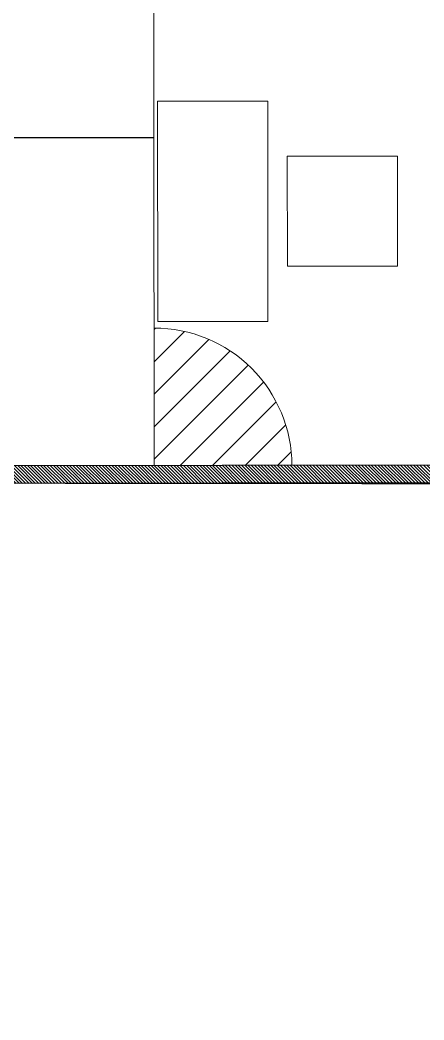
# Model space of a CAD drawing. Header units: feet. Extents: x -99009 to 3252343, y -11094690 to 9035152.
# Drawn here: x 2463592 to 2465794, y -1890971 to -1885521 of the extents above; entities that cross this region are included whole.
import ezdxf

# ---------------------------------------------------------------- set-up
doc = ezdxf.new("R2010")
doc.units = ezdxf.units.FT
doc.linetypes.add('CENTER', pattern=[2, 1.25, -0.25, 0.25, -0.25])
doc.linetypes.add('PHANTOM2', pattern=[1.25, 0.625, -0.125, 0.125, -0.125, 0.125, -0.125])
doc.layers.add('1', color=1, linetype='Continuous')
doc.layers.add('Layer1', color=7, linetype='CENTER')
doc.layers.add('57 Hatchings', color=7, linetype='Continuous', lineweight=0)
doc.layers.add('PDF_Geometry', color=7, linetype='Continuous', lineweight=0)
pattern_1 = [(315.065052, (2506721.538, -1887943.526), (8.8287938, 8.8488644), [])]
pattern_2 = [(225.0650517, (4803504.36, -3391797.18), (88.488644, -88.2879375), [])]

msp = doc.modelspace()

# ---------------------------------------------------------------- hatches: boundary and pattern name
at = {"layer": '57 Hatchings', "linetype": 'PHANTOM2'}
h = msp.add_hatch(dxfattribs=at)
h.set_pattern_fill('ANSI31', scale=1000, angle=180.06505171)
h.set_pattern_definition(pattern_2)
h.paths.add_polyline_path([(2465074.04963, -1887948.89724, 0.4142135624), (2464323.19859, -1887199.74925), (2464324.05011, -1887949.74876)])
h = msp.add_hatch(dxfattribs=at)
h.set_pattern_fill('ANSI31', scale=1000, angle=180.06505171)
h.set_pattern_definition(pattern_2)
h.paths.add_polyline_path([(2465074.04963, -1887948.89724, 0.4142135624), (2464323.19859, -1887199.74925), (2464324.05011, -1887949.74876)])
at = {"layer": '57 Hatchings', "linetype": 'Continuous'}
h = msp.add_hatch(dxfattribs=at)
h.set_pattern_fill('ANSI31', scale=100, angle=270.06505171)
h.set_pattern_definition(pattern_1)
h.paths.add_polyline_path([(2509648.39625, -1887994.16325), (2509648.2874, -1887898.28911), (2460147.59619, -1887954.49057), (2460147.70504, -1888050.36471)])
h = msp.add_hatch(dxfattribs=at)
h.set_pattern_fill('ANSI31', scale=100, angle=270.06505171)
h.set_pattern_definition(pattern_1)
h.paths.add_polyline_path([(2509648.39625, -1887994.16325), (2509648.2874, -1887898.28911), (2460147.59619, -1887954.49057), (2460147.70504, -1888050.36471)])

# ---------------------------------------------------------------- linework, layer by layer
at = {"color": 141, "lineweight": -3}
msp.add_lwpolyline([(2459909.61797, -1878485.07328), (2459921.53735, -1887640.69183), (2460603.31091, -1888041.99186), (2509101.56822, -1888096.4995), (2509416.3912, -1887620.52123), (2509405.95531, -1878428.87677)], dxfattribs=at)
at = {"layer": '1'}
msp.add_arc((2520410.24778, -1978395.99612), 100000, 84.1346387202, 194.3871675539, dxfattribs=at)
at = {"layer": 'Layer1', "linetype": 'Continuous'}
msp.add_line((2460145.56533, -1886165.76653), (2464322.01926, -1886161.02473), dxfattribs=at)
at = {"layer": 'Layer1', "color": 7, "linetype": 'Continuous'}
for p, q in [((2509648.2874, -1887898.28911), (2460147.59619, -1887954.49057)), ((2509648.2874, -1887898.28911), (2460147.59619, -1887954.49057)), ((2509648.39625, -1887994.16325), (2460147.70504, -1888050.36471)), ((2509648.39625, -1887994.16325), (2460147.70504, -1888050.36471))]:
    msp.add_line(p, q, dxfattribs=at)
at = {"layer": 'PDF_Geometry', "color": 7, "lineweight": 0}
for points in [[(2469174.04699, -1887944.24224), (2464324.05011, -1887949.74876), (2464319.76192, -1884172.8219), (2469169.75879, -1884167.31538)], [(2464943.52959, -1887163.38062), (2464942.16715, -1885963.3814), (2464342.16754, -1885964.06262), (2464343.52997, -1887164.06184)], [(2464943.52959, -1887163.38062), (2464942.16715, -1885963.3814), (2464342.16754, -1885964.06262), (2464343.52997, -1887164.06184)], [(2465649.01683, -1886262.57906), (2465649.69805, -1886862.57867), (2465049.69843, -1886863.25989), (2465049.01721, -1886263.26028)], [(2465649.01683, -1886262.57906), (2465649.69805, -1886862.57867), (2465049.69843, -1886863.25989), (2465049.01721, -1886263.26028)]]:
    msp.add_lwpolyline(points, close=True, dxfattribs=at)
msp.add_arc((2464324.05011, -1887949.74876), 750, 0.06505171, 90.06505171, dxfattribs=at)
msp.add_arc((2464324.05011, -1887949.74876), 750, 0.06505171, 90.06505171, dxfattribs=at)

doc.saveas('drawing.dxf')
